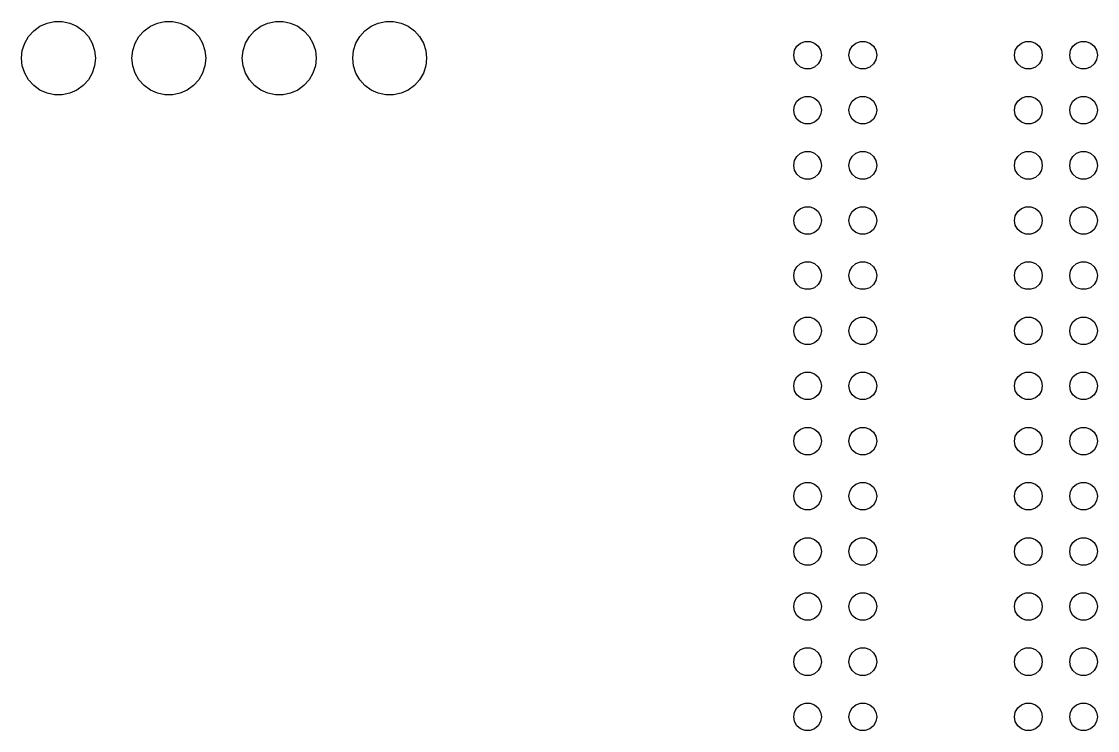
# Model space of a CAD drawing. Extents: x 5.02 to 9.39, y -6.22 to -0.81.
# Drawn here: x 8.313 to 9.287, y -4.83 to -4.187 of the extents above; entities that cross this region are included whole.
import ezdxf

# ---------------------------------------------------------------- set-up
doc = ezdxf.new("R2010")
doc.units = 0
doc.header["$MEASUREMENT"] = 0
doc.layers.add('BLACK', color=7, linetype='CONTINUOUS')

msp = doc.modelspace()

# ---------------------------------------------------------------- linework, layer by layer
at = {"layer": 'BLACK', "linetype": 'CONTINUOUS'}
for p, q in [((8.32361, -4.19513), (8.32927, -4.19102)), ((8.32927, -4.19102), (8.33566, -4.18817)), ((8.33566, -4.18817), (8.3425, -4.18672)), ((8.3425, -4.18672), (8.3495, -4.18672)), ((8.3495, -4.18672), (8.35634, -4.18817)), ((8.35634, -4.18817), (8.36273, -4.19102)), ((8.36273, -4.19102), (8.36839, -4.19513)), ((8.42361, -4.19513), (8.42927, -4.19102)), ((8.42927, -4.19102), (8.43566, -4.18817)), ((8.43566, -4.18817), (8.4425, -4.18672)), ((8.4425, -4.18672), (8.4495, -4.18672)), ((8.4495, -4.18672), (8.45634, -4.18817)), ((8.45634, -4.18817), (8.46273, -4.19102)), ((8.46273, -4.19102), (8.46839, -4.19513)), ((8.52361, -4.19513), (8.52927, -4.19102)), ((8.52927, -4.19102), (8.53566, -4.18817)), ((8.53566, -4.18817), (8.5425, -4.18672)), ((8.5425, -4.18672), (8.5495, -4.18672)), ((8.5495, -4.18672), (8.55634, -4.18817)), ((8.55634, -4.18817), (8.56273, -4.19102)), ((8.56273, -4.19102), (8.56839, -4.19513)), ((8.62361, -4.19513), (8.62927, -4.19102)), ((8.62927, -4.19102), (8.63566, -4.18817)), ((8.63566, -4.18817), (8.6425, -4.18672)), ((8.6425, -4.18672), (8.6495, -4.18672)), ((8.6495, -4.18672), (8.65634, -4.18817)), ((8.65634, -4.18817), (8.66273, -4.19102)), ((8.66273, -4.19102), (8.66839, -4.19513)), ((8.31543, -4.20639), (8.31893, -4.20033)), ((8.31893, -4.20033), (8.32361, -4.19513)), ((8.36839, -4.19513), (8.37307, -4.20033)), ((8.37307, -4.20033), (8.37657, -4.20639)), ((8.41543, -4.20639), (8.41893, -4.20033)), ((8.41893, -4.20033), (8.42361, -4.19513)), ((8.46839, -4.19513), (8.47307, -4.20033)), ((8.47307, -4.20033), (8.47657, -4.20639)), ((8.51543, -4.20639), (8.51893, -4.20033)), ((8.51893, -4.20033), (8.52361, -4.19513)), ((8.56839, -4.19513), (8.57307, -4.20033)), ((8.57307, -4.20033), (8.57657, -4.20639)), ((8.61543, -4.20639), (8.61893, -4.20033)), ((8.61893, -4.20033), (8.62361, -4.19513)), ((8.66839, -4.19513), (8.67307, -4.20033)), ((8.67307, -4.20033), (8.67657, -4.20639)), ((8.31327, -4.21304), (8.31543, -4.20639)), ((8.37657, -4.20639), (8.37873, -4.21304)), ((8.41327, -4.21304), (8.41543, -4.20639)), ((8.47657, -4.20639), (8.47873, -4.21304)), ((8.51327, -4.21304), (8.51543, -4.20639)), ((8.57657, -4.20639), (8.57873, -4.21304)), ((8.61327, -4.21304), (8.61543, -4.20639)), ((8.67657, -4.20639), (8.67873, -4.21304)), ((9.01277, -4.21282), (9.01496, -4.20903)), ((9.01496, -4.20903), (9.01831, -4.20622)), ((9.01831, -4.20622), (9.02242, -4.20472)), ((9.02242, -4.20472), (9.02679, -4.20472)), ((9.02679, -4.20472), (9.03091, -4.20622)), ((9.03091, -4.20622), (9.03426, -4.20903)), ((9.03426, -4.20903), (9.03644, -4.21282)), ((9.06277, -4.21282), (9.06496, -4.20903)), ((9.06496, -4.20903), (9.06831, -4.20622)), ((9.06831, -4.20622), (9.07242, -4.20472)), ((9.07242, -4.20472), (9.07679, -4.20472)), ((9.07679, -4.20472), (9.08091, -4.20622)), ((9.08091, -4.20622), (9.08426, -4.20903)), ((9.08426, -4.20903), (9.08644, -4.21282)), ((9.21277, -4.21282), (9.21496, -4.20903)), ((9.21496, -4.20903), (9.21831, -4.20622)), ((9.21831, -4.20622), (9.22242, -4.20472)), ((9.22242, -4.20472), (9.22679, -4.20472)), ((9.22679, -4.20472), (9.23091, -4.20622)), ((9.23091, -4.20622), (9.23426, -4.20903)), ((9.23426, -4.20903), (9.23644, -4.21282)), ((9.26277, -4.21282), (9.26496, -4.20903)), ((9.26496, -4.20903), (9.26831, -4.20622)), ((9.26831, -4.20622), (9.27242, -4.20472)), ((9.27242, -4.20472), (9.27679, -4.20472)), ((9.27679, -4.20472), (9.28091, -4.20622)), ((9.28091, -4.20622), (9.28426, -4.20903)), ((9.28426, -4.20903), (9.28644, -4.21282)), ((8.31254, -4.22), (8.31327, -4.21304)), ((8.31327, -4.22696), (8.31254, -4.22)), ((8.37873, -4.21304), (8.37946, -4.22)), ((8.37946, -4.22), (8.37873, -4.22696)), ((8.41254, -4.22), (8.41327, -4.21304)), ((8.41327, -4.22696), (8.41254, -4.22)), ((8.47873, -4.21304), (8.47946, -4.22)), ((8.47946, -4.22), (8.47873, -4.22696)), ((8.51254, -4.22), (8.51327, -4.21304)), ((8.51327, -4.22696), (8.51254, -4.22)), ((8.57873, -4.21304), (8.57946, -4.22)), ((8.57946, -4.22), (8.57873, -4.22696)), ((8.61254, -4.22), (8.61327, -4.21304)), ((8.61327, -4.22696), (8.61254, -4.22)), ((8.67873, -4.21304), (8.67946, -4.22)), ((8.67946, -4.22), (8.67873, -4.22696)), ((9.01201, -4.21713), (9.01277, -4.21282)), ((9.01277, -4.22143), (9.01201, -4.21713)), ((9.03644, -4.21282), (9.0372, -4.21713)), ((9.0372, -4.21713), (9.03644, -4.22143)), ((9.06201, -4.21713), (9.06277, -4.21282)), ((9.06277, -4.22143), (9.06201, -4.21713)), ((9.08644, -4.21282), (9.0872, -4.21713)), ((9.0872, -4.21713), (9.08644, -4.22143)), ((9.21201, -4.21713), (9.21277, -4.21282)), ((9.21277, -4.22143), (9.21201, -4.21713)), ((9.23644, -4.21282), (9.2372, -4.21713)), ((9.2372, -4.21713), (9.23644, -4.22143)), ((9.26201, -4.21713), (9.26277, -4.21282)), ((9.26277, -4.22143), (9.26201, -4.21713)), ((9.28644, -4.21282), (9.2872, -4.21713)), ((9.2872, -4.21713), (9.28644, -4.22143)), ((8.31543, -4.23361), (8.31327, -4.22696)), ((8.37873, -4.22696), (8.37657, -4.23361)), ((8.41543, -4.23361), (8.41327, -4.22696)), ((8.47873, -4.22696), (8.47657, -4.23361)), ((8.51543, -4.23361), (8.51327, -4.22696)), ((8.57873, -4.22696), (8.57657, -4.23361)), ((8.61543, -4.23361), (8.61327, -4.22696)), ((8.67873, -4.22696), (8.67657, -4.23361)), ((9.01496, -4.22522), (9.01277, -4.22143)), ((9.01831, -4.22804), (9.01496, -4.22522)), ((9.02242, -4.22953), (9.01831, -4.22804)), ((9.02679, -4.22953), (9.02242, -4.22953)), ((9.03091, -4.22804), (9.02679, -4.22953)), ((9.03426, -4.22522), (9.03091, -4.22804)), ((9.03644, -4.22143), (9.03426, -4.22522)), ((9.06496, -4.22522), (9.06277, -4.22143)), ((9.06831, -4.22804), (9.06496, -4.22522)), ((9.07242, -4.22953), (9.06831, -4.22804)), ((9.07679, -4.22953), (9.07242, -4.22953)), ((9.08091, -4.22804), (9.07679, -4.22953)), ((9.08426, -4.22522), (9.08091, -4.22804)), ((9.08644, -4.22143), (9.08426, -4.22522)), ((9.21496, -4.22522), (9.21277, -4.22143)), ((9.21831, -4.22804), (9.21496, -4.22522)), ((9.22242, -4.22953), (9.21831, -4.22804)), ((9.22679, -4.22953), (9.22242, -4.22953)), ((9.23091, -4.22804), (9.22679, -4.22953)), ((9.23426, -4.22522), (9.23091, -4.22804)), ((9.23644, -4.22143), (9.23426, -4.22522)), ((9.26496, -4.22522), (9.26277, -4.22143)), ((9.26831, -4.22804), (9.26496, -4.22522)), ((9.27242, -4.22953), (9.26831, -4.22804)), ((9.27679, -4.22953), (9.27242, -4.22953)), ((9.28091, -4.22804), (9.27679, -4.22953)), ((9.28426, -4.22522), (9.28091, -4.22804)), ((9.28644, -4.22143), (9.28426, -4.22522)), ((8.31893, -4.23967), (8.31543, -4.23361)), ((8.32361, -4.24487), (8.31893, -4.23967)), ((8.37307, -4.23967), (8.36839, -4.24487)), ((8.37657, -4.23361), (8.37307, -4.23967)), ((8.41893, -4.23967), (8.41543, -4.23361)), ((8.42361, -4.24487), (8.41893, -4.23967)), ((8.47307, -4.23967), (8.46839, -4.24487)), ((8.47657, -4.23361), (8.47307, -4.23967)), ((8.51893, -4.23967), (8.51543, -4.23361)), ((8.52361, -4.24487), (8.51893, -4.23967)), ((8.57307, -4.23967), (8.56839, -4.24487)), ((8.57657, -4.23361), (8.57307, -4.23967)), ((8.61893, -4.23967), (8.61543, -4.23361)), ((8.62361, -4.24487), (8.61893, -4.23967)), ((8.67307, -4.23967), (8.66839, -4.24487)), ((8.67657, -4.23361), (8.67307, -4.23967)), ((8.32927, -4.24898), (8.32361, -4.24487)), ((8.33566, -4.25183), (8.32927, -4.24898)), ((8.36273, -4.24898), (8.35634, -4.25183)), ((8.36839, -4.24487), (8.36273, -4.24898)), ((8.42927, -4.24898), (8.42361, -4.24487)), ((8.43566, -4.25183), (8.42927, -4.24898)), ((8.46273, -4.24898), (8.45634, -4.25183)), ((8.46839, -4.24487), (8.46273, -4.24898)), ((8.52927, -4.24898), (8.52361, -4.24487)), ((8.53566, -4.25183), (8.52927, -4.24898)), ((8.56273, -4.24898), (8.55634, -4.25183)), ((8.56839, -4.24487), (8.56273, -4.24898)), ((8.62927, -4.24898), (8.62361, -4.24487)), ((8.63566, -4.25183), (8.62927, -4.24898)), ((8.66273, -4.24898), (8.65634, -4.25183)), ((8.66839, -4.24487), (8.66273, -4.24898)), ((8.3425, -4.25328), (8.33566, -4.25183)), ((8.3495, -4.25328), (8.3425, -4.25328)), ((8.35634, -4.25183), (8.3495, -4.25328)), ((8.4425, -4.25328), (8.43566, -4.25183)), ((8.4495, -4.25328), (8.4425, -4.25328)), ((8.45634, -4.25183), (8.4495, -4.25328)), ((8.5425, -4.25328), (8.53566, -4.25183)), ((8.5495, -4.25328), (8.5425, -4.25328)), ((8.55634, -4.25183), (8.5495, -4.25328)), ((8.6425, -4.25328), (8.63566, -4.25183)), ((8.6495, -4.25328), (8.6425, -4.25328)), ((8.65634, -4.25183), (8.6495, -4.25328)), ((9.01277, -4.26282), (9.01496, -4.25903)), ((9.01496, -4.25903), (9.01831, -4.25622)), ((9.01831, -4.25622), (9.02242, -4.25472)), ((9.02242, -4.25472), (9.02679, -4.25472)), ((9.02679, -4.25472), (9.03091, -4.25622)), ((9.03091, -4.25622), (9.03426, -4.25903)), ((9.03426, -4.25903), (9.03644, -4.26282)), ((9.06277, -4.26282), (9.06496, -4.25903)), ((9.06496, -4.25903), (9.06831, -4.25622)), ((9.06831, -4.25622), (9.07242, -4.25472)), ((9.07242, -4.25472), (9.07679, -4.25472)), ((9.07679, -4.25472), (9.08091, -4.25622)), ((9.08091, -4.25622), (9.08426, -4.25903)), ((9.08426, -4.25903), (9.08644, -4.26282)), ((9.21277, -4.26282), (9.21496, -4.25903)), ((9.21496, -4.25903), (9.21831, -4.25622)), ((9.21831, -4.25622), (9.22242, -4.25472)), ((9.22242, -4.25472), (9.22679, -4.25472)), ((9.22679, -4.25472), (9.23091, -4.25622)), ((9.23091, -4.25622), (9.23426, -4.25903)), ((9.23426, -4.25903), (9.23644, -4.26282)), ((9.26277, -4.26282), (9.26496, -4.25903)), ((9.26496, -4.25903), (9.26831, -4.25622)), ((9.26831, -4.25622), (9.27242, -4.25472)), ((9.27242, -4.25472), (9.27679, -4.25472)), ((9.27679, -4.25472), (9.28091, -4.25622)), ((9.28091, -4.25622), (9.28426, -4.25903)), ((9.28426, -4.25903), (9.28644, -4.26282)), ((9.01201, -4.26713), (9.01277, -4.26282)), ((9.01277, -4.27143), (9.01201, -4.26713)), ((9.03644, -4.26282), (9.0372, -4.26713)), ((9.0372, -4.26713), (9.03644, -4.27143)), ((9.06201, -4.26713), (9.06277, -4.26282)), ((9.06277, -4.27143), (9.06201, -4.26713)), ((9.08644, -4.26282), (9.0872, -4.26713)), ((9.0872, -4.26713), (9.08644, -4.27143)), ((9.21201, -4.26713), (9.21277, -4.26282)), ((9.21277, -4.27143), (9.21201, -4.26713)), ((9.23644, -4.26282), (9.2372, -4.26713)), ((9.2372, -4.26713), (9.23644, -4.27143)), ((9.26201, -4.26713), (9.26277, -4.26282)), ((9.26277, -4.27143), (9.26201, -4.26713)), ((9.28644, -4.26282), (9.2872, -4.26713)), ((9.2872, -4.26713), (9.28644, -4.27143)), ((9.01496, -4.27522), (9.01277, -4.27143)), ((9.01831, -4.27804), (9.01496, -4.27522)), ((9.02242, -4.27953), (9.01831, -4.27804)), ((9.03091, -4.27804), (9.02679, -4.27953)), ((9.03426, -4.27522), (9.03091, -4.27804)), ((9.03644, -4.27143), (9.03426, -4.27522)), ((9.06496, -4.27522), (9.06277, -4.27143)), ((9.06831, -4.27804), (9.06496, -4.27522)), ((9.07242, -4.27953), (9.06831, -4.27804)), ((9.08091, -4.27804), (9.07679, -4.27953)), ((9.08426, -4.27522), (9.08091, -4.27804)), ((9.08644, -4.27143), (9.08426, -4.27522)), ((9.21496, -4.27522), (9.21277, -4.27143)), ((9.21831, -4.27804), (9.21496, -4.27522)), ((9.22242, -4.27953), (9.21831, -4.27804)), ((9.23091, -4.27804), (9.22679, -4.27953)), ((9.23426, -4.27522), (9.23091, -4.27804)), ((9.23644, -4.27143), (9.23426, -4.27522)), ((9.26496, -4.27522), (9.26277, -4.27143)), ((9.26831, -4.27804), (9.26496, -4.27522)), ((9.27242, -4.27953), (9.26831, -4.27804)), ((9.28091, -4.27804), (9.27679, -4.27953)), ((9.28426, -4.27522), (9.28091, -4.27804)), ((9.28644, -4.27143), (9.28426, -4.27522)), ((9.02679, -4.27953), (9.02242, -4.27953)), ((9.07679, -4.27953), (9.07242, -4.27953)), ((9.22679, -4.27953), (9.22242, -4.27953)), ((9.27679, -4.27953), (9.27242, -4.27953)), ((9.01496, -4.30903), (9.01831, -4.30622)), ((9.01831, -4.30622), (9.02242, -4.30472)), ((9.02242, -4.30472), (9.02679, -4.30472)), ((9.02679, -4.30472), (9.03091, -4.30622)), ((9.03091, -4.30622), (9.03426, -4.30903)), ((9.06496, -4.30903), (9.06831, -4.30622)), ((9.06831, -4.30622), (9.07242, -4.30472)), ((9.07242, -4.30472), (9.07679, -4.30472)), ((9.07679, -4.30472), (9.08091, -4.30622)), ((9.08091, -4.30622), (9.08426, -4.30903)), ((9.21496, -4.30903), (9.21831, -4.30622)), ((9.21831, -4.30622), (9.22242, -4.30472)), ((9.22242, -4.30472), (9.22679, -4.30472)), ((9.22679, -4.30472), (9.23091, -4.30622)), ((9.23091, -4.30622), (9.23426, -4.30903)), ((9.26496, -4.30903), (9.26831, -4.30622)), ((9.26831, -4.30622), (9.27242, -4.30472)), ((9.27242, -4.30472), (9.27679, -4.30472)), ((9.27679, -4.30472), (9.28091, -4.30622)), ((9.28091, -4.30622), (9.28426, -4.30903)), ((9.01201, -4.31713), (9.01277, -4.31282)), ((9.01277, -4.32143), (9.01201, -4.31713)), ((9.01277, -4.31282), (9.01496, -4.30903)), ((9.03426, -4.30903), (9.03644, -4.31282)), ((9.03644, -4.31282), (9.0372, -4.31713)), ((9.0372, -4.31713), (9.03644, -4.32143)), ((9.06201, -4.31713), (9.06277, -4.31282)), ((9.06277, -4.32143), (9.06201, -4.31713)), ((9.06277, -4.31282), (9.06496, -4.30903)), ((9.08426, -4.30903), (9.08644, -4.31282)), ((9.08644, -4.31282), (9.0872, -4.31713)), ((9.0872, -4.31713), (9.08644, -4.32143)), ((9.21201, -4.31713), (9.21277, -4.31282)), ((9.21277, -4.32143), (9.21201, -4.31713)), ((9.21277, -4.31282), (9.21496, -4.30903)), ((9.23426, -4.30903), (9.23644, -4.31282)), ((9.23644, -4.31282), (9.2372, -4.31713)), ((9.2372, -4.31713), (9.23644, -4.32143)), ((9.26201, -4.31713), (9.26277, -4.31282)), ((9.26277, -4.32143), (9.26201, -4.31713)), ((9.26277, -4.31282), (9.26496, -4.30903)), ((9.28426, -4.30903), (9.28644, -4.31282)), ((9.28644, -4.31282), (9.2872, -4.31713)), ((9.2872, -4.31713), (9.28644, -4.32143)), ((9.01496, -4.32522), (9.01277, -4.32143)), ((9.01831, -4.32804), (9.01496, -4.32522)), ((9.03426, -4.32522), (9.03091, -4.32804)), ((9.03644, -4.32143), (9.03426, -4.32522)), ((9.06496, -4.32522), (9.06277, -4.32143)), ((9.06831, -4.32804), (9.06496, -4.32522)), ((9.08426, -4.32522), (9.08091, -4.32804)), ((9.08644, -4.32143), (9.08426, -4.32522)), ((9.21496, -4.32522), (9.21277, -4.32143)), ((9.21831, -4.32804), (9.21496, -4.32522)), ((9.23426, -4.32522), (9.23091, -4.32804)), ((9.23644, -4.32143), (9.23426, -4.32522)), ((9.26496, -4.32522), (9.26277, -4.32143)), ((9.26831, -4.32804), (9.26496, -4.32522)), ((9.28426, -4.32522), (9.28091, -4.32804)), ((9.28644, -4.32143), (9.28426, -4.32522)), ((9.02242, -4.32953), (9.01831, -4.32804)), ((9.02679, -4.32953), (9.02242, -4.32953)), ((9.03091, -4.32804), (9.02679, -4.32953)), ((9.07242, -4.32953), (9.06831, -4.32804)), ((9.07679, -4.32953), (9.07242, -4.32953)), ((9.08091, -4.32804), (9.07679, -4.32953)), ((9.22242, -4.32953), (9.21831, -4.32804)), ((9.22679, -4.32953), (9.22242, -4.32953)), ((9.23091, -4.32804), (9.22679, -4.32953)), ((9.27242, -4.32953), (9.26831, -4.32804)), ((9.27679, -4.32953), (9.27242, -4.32953)), ((9.28091, -4.32804), (9.27679, -4.32953)), ((9.01496, -4.35903), (9.01831, -4.35622)), ((9.01831, -4.35622), (9.02242, -4.35472)), ((9.02242, -4.35472), (9.02679, -4.35472)), ((9.02679, -4.35472), (9.03091, -4.35622)), ((9.03091, -4.35622), (9.03426, -4.35903)), ((9.06496, -4.35903), (9.06831, -4.35622)), ((9.06831, -4.35622), (9.07242, -4.35472)), ((9.07242, -4.35472), (9.07679, -4.35472)), ((9.07679, -4.35472), (9.08091, -4.35622)), ((9.08091, -4.35622), (9.08426, -4.35903)), ((9.21496, -4.35903), (9.21831, -4.35622)), ((9.21831, -4.35622), (9.22242, -4.35472)), ((9.22242, -4.35472), (9.22679, -4.35472)), ((9.22679, -4.35472), (9.23091, -4.35622)), ((9.23091, -4.35622), (9.23426, -4.35903)), ((9.26496, -4.35903), (9.26831, -4.35622)), ((9.26831, -4.35622), (9.27242, -4.35472)), ((9.27242, -4.35472), (9.27679, -4.35472)), ((9.27679, -4.35472), (9.28091, -4.35622)), ((9.28091, -4.35622), (9.28426, -4.35903)), ((9.01201, -4.36713), (9.01277, -4.36282)), ((9.01277, -4.36282), (9.01496, -4.35903)), ((9.03426, -4.35903), (9.03644, -4.36282)), ((9.03644, -4.36282), (9.0372, -4.36713)), ((9.06201, -4.36713), (9.06277, -4.36282)), ((9.06277, -4.36282), (9.06496, -4.35903)), ((9.08426, -4.35903), (9.08644, -4.36282)), ((9.08644, -4.36282), (9.0872, -4.36713)), ((9.21201, -4.36713), (9.21277, -4.36282)), ((9.21277, -4.36282), (9.21496, -4.35903)), ((9.23426, -4.35903), (9.23644, -4.36282)), ((9.23644, -4.36282), (9.2372, -4.36713)), ((9.26201, -4.36713), (9.26277, -4.36282)), ((9.26277, -4.36282), (9.26496, -4.35903)), ((9.28426, -4.35903), (9.28644, -4.36282)), ((9.28644, -4.36282), (9.2872, -4.36713)), ((9.01277, -4.37143), (9.01201, -4.36713)), ((9.01496, -4.37522), (9.01277, -4.37143)), ((9.01831, -4.37804), (9.01496, -4.37522)), ((9.03426, -4.37522), (9.03091, -4.37804)), ((9.03644, -4.37143), (9.03426, -4.37522)), ((9.0372, -4.36713), (9.03644, -4.37143)), ((9.06277, -4.37143), (9.06201, -4.36713)), ((9.06496, -4.37522), (9.06277, -4.37143)), ((9.06831, -4.37804), (9.06496, -4.37522)), ((9.08426, -4.37522), (9.08091, -4.37804)), ((9.08644, -4.37143), (9.08426, -4.37522)), ((9.0872, -4.36713), (9.08644, -4.37143)), ((9.21277, -4.37143), (9.21201, -4.36713)), ((9.21496, -4.37522), (9.21277, -4.37143)), ((9.21831, -4.37804), (9.21496, -4.37522)), ((9.23426, -4.37522), (9.23091, -4.37804)), ((9.23644, -4.37143), (9.23426, -4.37522)), ((9.2372, -4.36713), (9.23644, -4.37143)), ((9.26277, -4.37143), (9.26201, -4.36713)), ((9.26496, -4.37522), (9.26277, -4.37143)), ((9.26831, -4.37804), (9.26496, -4.37522)), ((9.28426, -4.37522), (9.28091, -4.37804)), ((9.28644, -4.37143), (9.28426, -4.37522)), ((9.2872, -4.36713), (9.28644, -4.37143)), ((9.02242, -4.37953), (9.01831, -4.37804)), ((9.02679, -4.37953), (9.02242, -4.37953)), ((9.03091, -4.37804), (9.02679, -4.37953)), ((9.07242, -4.37953), (9.06831, -4.37804)), ((9.07679, -4.37953), (9.07242, -4.37953)), ((9.08091, -4.37804), (9.07679, -4.37953)), ((9.22242, -4.37953), (9.21831, -4.37804)), ((9.22679, -4.37953), (9.22242, -4.37953)), ((9.23091, -4.37804), (9.22679, -4.37953)), ((9.27242, -4.37953), (9.26831, -4.37804)), ((9.27679, -4.37953), (9.27242, -4.37953)), ((9.28091, -4.37804), (9.27679, -4.37953)), ((9.01831, -4.40622), (9.02242, -4.40472)), ((9.02242, -4.40472), (9.02679, -4.40472)), ((9.02679, -4.40472), (9.03091, -4.40622)), ((9.06831, -4.40622), (9.07242, -4.40472)), ((9.07242, -4.40472), (9.07679, -4.40472)), ((9.07679, -4.40472), (9.08091, -4.40622)), ((9.21831, -4.40622), (9.22242, -4.40472)), ((9.22242, -4.40472), (9.22679, -4.40472)), ((9.22679, -4.40472), (9.23091, -4.40622)), ((9.26831, -4.40622), (9.27242, -4.40472)), ((9.27242, -4.40472), (9.27679, -4.40472)), ((9.27679, -4.40472), (9.28091, -4.40622)), ((9.01201, -4.41713), (9.01277, -4.41282)), ((9.01277, -4.41282), (9.01496, -4.40903)), ((9.01496, -4.40903), (9.01831, -4.40622)), ((9.03091, -4.40622), (9.03426, -4.40903)), ((9.03426, -4.40903), (9.03644, -4.41282)), ((9.03644, -4.41282), (9.0372, -4.41713)), ((9.06201, -4.41713), (9.06277, -4.41282)), ((9.06277, -4.41282), (9.06496, -4.40903)), ((9.06496, -4.40903), (9.06831, -4.40622)), ((9.08091, -4.40622), (9.08426, -4.40903)), ((9.08426, -4.40903), (9.08644, -4.41282)), ((9.08644, -4.41282), (9.0872, -4.41713)), ((9.21201, -4.41713), (9.21277, -4.41282)), ((9.21277, -4.41282), (9.21496, -4.40903)), ((9.21496, -4.40903), (9.21831, -4.40622)), ((9.23091, -4.40622), (9.23426, -4.40903)), ((9.23426, -4.40903), (9.23644, -4.41282)), ((9.23644, -4.41282), (9.2372, -4.41713)), ((9.26201, -4.41713), (9.26277, -4.41282)), ((9.26277, -4.41282), (9.26496, -4.40903)), ((9.26496, -4.40903), (9.26831, -4.40622)), ((9.28091, -4.40622), (9.28426, -4.40903)), ((9.28426, -4.40903), (9.28644, -4.41282)), ((9.28644, -4.41282), (9.2872, -4.41713)), ((9.01277, -4.42143), (9.01201, -4.41713)), ((9.01496, -4.42522), (9.01277, -4.42143)), ((9.03644, -4.42143), (9.03426, -4.42522)), ((9.0372, -4.41713), (9.03644, -4.42143)), ((9.06277, -4.42143), (9.06201, -4.41713)), ((9.06496, -4.42522), (9.06277, -4.42143)), ((9.08644, -4.42143), (9.08426, -4.42522)), ((9.0872, -4.41713), (9.08644, -4.42143)), ((9.21277, -4.42143), (9.21201, -4.41713)), ((9.21496, -4.42522), (9.21277, -4.42143)), ((9.23644, -4.42143), (9.23426, -4.42522)), ((9.2372, -4.41713), (9.23644, -4.42143)), ((9.26277, -4.42143), (9.26201, -4.41713)), ((9.26496, -4.42522), (9.26277, -4.42143)), ((9.28644, -4.42143), (9.28426, -4.42522)), ((9.2872, -4.41713), (9.28644, -4.42143)), ((9.01831, -4.42804), (9.01496, -4.42522)), ((9.02242, -4.42953), (9.01831, -4.42804)), ((9.02679, -4.42953), (9.02242, -4.42953)), ((9.03091, -4.42804), (9.02679, -4.42953)), ((9.03426, -4.42522), (9.03091, -4.42804)), ((9.06831, -4.42804), (9.06496, -4.42522)), ((9.07242, -4.42953), (9.06831, -4.42804)), ((9.07679, -4.42953), (9.07242, -4.42953)), ((9.08091, -4.42804), (9.07679, -4.42953)), ((9.08426, -4.42522), (9.08091, -4.42804)), ((9.21831, -4.42804), (9.21496, -4.42522)), ((9.22242, -4.42953), (9.21831, -4.42804)), ((9.22679, -4.42953), (9.22242, -4.42953)), ((9.23091, -4.42804), (9.22679, -4.42953)), ((9.23426, -4.42522), (9.23091, -4.42804)), ((9.26831, -4.42804), (9.26496, -4.42522)), ((9.27242, -4.42953), (9.26831, -4.42804)), ((9.27679, -4.42953), (9.27242, -4.42953)), ((9.28091, -4.42804), (9.27679, -4.42953)), ((9.28426, -4.42522), (9.28091, -4.42804)), ((9.01201, -4.46713), (9.01277, -4.46282)), ((9.01277, -4.46282), (9.01496, -4.45903)), ((9.01496, -4.45903), (9.01831, -4.45622)), ((9.01831, -4.45622), (9.02242, -4.45472)), ((9.02242, -4.45472), (9.02679, -4.45472)), ((9.02679, -4.45472), (9.03091, -4.45622)), ((9.03091, -4.45622), (9.03426, -4.45903)), ((9.03426, -4.45903), (9.03644, -4.46282)), ((9.03644, -4.46282), (9.0372, -4.46713)), ((9.06201, -4.46713), (9.06277, -4.46282)), ((9.06277, -4.46282), (9.06496, -4.45903)), ((9.06496, -4.45903), (9.06831, -4.45622)), ((9.06831, -4.45622), (9.07242, -4.45472)), ((9.07242, -4.45472), (9.07679, -4.45472)), ((9.07679, -4.45472), (9.08091, -4.45622)), ((9.08091, -4.45622), (9.08426, -4.45903)), ((9.08426, -4.45903), (9.08644, -4.46282)), ((9.08644, -4.46282), (9.0872, -4.46713)), ((9.21201, -4.46713), (9.21277, -4.46282)), ((9.21277, -4.46282), (9.21496, -4.45903)), ((9.21496, -4.45903), (9.21831, -4.45622)), ((9.21831, -4.45622), (9.22242, -4.45472)), ((9.22242, -4.45472), (9.22679, -4.45472)), ((9.22679, -4.45472), (9.23091, -4.45622)), ((9.23091, -4.45622), (9.23426, -4.45903)), ((9.23426, -4.45903), (9.23644, -4.46282)), ((9.23644, -4.46282), (9.2372, -4.46713)), ((9.26201, -4.46713), (9.26277, -4.46282)), ((9.26277, -4.46282), (9.26496, -4.45903)), ((9.26496, -4.45903), (9.26831, -4.45622)), ((9.26831, -4.45622), (9.27242, -4.45472)), ((9.27242, -4.45472), (9.27679, -4.45472)), ((9.27679, -4.45472), (9.28091, -4.45622)), ((9.28091, -4.45622), (9.28426, -4.45903)), ((9.28426, -4.45903), (9.28644, -4.46282)), ((9.28644, -4.46282), (9.2872, -4.46713)), ((9.01277, -4.47143), (9.01201, -4.46713)), ((9.01496, -4.47522), (9.01277, -4.47143)), ((9.03644, -4.47143), (9.03426, -4.47522)), ((9.0372, -4.46713), (9.03644, -4.47143)), ((9.06277, -4.47143), (9.06201, -4.46713)), ((9.06496, -4.47522), (9.06277, -4.47143)), ((9.08644, -4.47143), (9.08426, -4.47522)), ((9.0872, -4.46713), (9.08644, -4.47143)), ((9.21277, -4.47143), (9.21201, -4.46713)), ((9.21496, -4.47522), (9.21277, -4.47143)), ((9.23644, -4.47143), (9.23426, -4.47522)), ((9.2372, -4.46713), (9.23644, -4.47143)), ((9.26277, -4.47143), (9.26201, -4.46713)), ((9.26496, -4.47522), (9.26277, -4.47143)), ((9.28644, -4.47143), (9.28426, -4.47522)), ((9.2872, -4.46713), (9.28644, -4.47143)), ((9.01831, -4.47804), (9.01496, -4.47522)), ((9.02242, -4.47953), (9.01831, -4.47804)), ((9.02679, -4.47953), (9.02242, -4.47953)), ((9.03091, -4.47804), (9.02679, -4.47953)), ((9.03426, -4.47522), (9.03091, -4.47804)), ((9.06831, -4.47804), (9.06496, -4.47522)), ((9.07242, -4.47953), (9.06831, -4.47804)), ((9.07679, -4.47953), (9.07242, -4.47953)), ((9.08091, -4.47804), (9.07679, -4.47953)), ((9.08426, -4.47522), (9.08091, -4.47804)), ((9.21831, -4.47804), (9.21496, -4.47522)), ((9.22242, -4.47953), (9.21831, -4.47804)), ((9.22679, -4.47953), (9.22242, -4.47953)), ((9.23091, -4.47804), (9.22679, -4.47953)), ((9.23426, -4.47522), (9.23091, -4.47804)), ((9.26831, -4.47804), (9.26496, -4.47522)), ((9.27242, -4.47953), (9.26831, -4.47804)), ((9.27679, -4.47953), (9.27242, -4.47953)), ((9.28091, -4.47804), (9.27679, -4.47953)), ((9.28426, -4.47522), (9.28091, -4.47804)), ((9.01277, -4.51282), (9.01496, -4.50903)), ((9.01496, -4.50903), (9.01831, -4.50622)), ((9.01831, -4.50622), (9.02242, -4.50472)), ((9.02242, -4.50472), (9.02679, -4.50472)), ((9.02679, -4.50472), (9.03091, -4.50622)), ((9.03091, -4.50622), (9.03426, -4.50903)), ((9.03426, -4.50903), (9.03644, -4.51282)), ((9.06277, -4.51282), (9.06496, -4.50903)), ((9.06496, -4.50903), (9.06831, -4.50622)), ((9.06831, -4.50622), (9.07242, -4.50472)), ((9.07242, -4.50472), (9.07679, -4.50472)), ((9.07679, -4.50472), (9.08091, -4.50622)), ((9.08091, -4.50622), (9.08426, -4.50903)), ((9.08426, -4.50903), (9.08644, -4.51282)), ((9.21277, -4.51282), (9.21496, -4.50903)), ((9.21496, -4.50903), (9.21831, -4.50622)), ((9.21831, -4.50622), (9.22242, -4.50472)), ((9.22242, -4.50472), (9.22679, -4.50472)), ((9.22679, -4.50472), (9.23091, -4.50622)), ((9.23091, -4.50622), (9.23426, -4.50903)), ((9.23426, -4.50903), (9.23644, -4.51282)), ((9.26277, -4.51282), (9.26496, -4.50903)), ((9.26496, -4.50903), (9.26831, -4.50622)), ((9.26831, -4.50622), (9.27242, -4.50472)), ((9.27242, -4.50472), (9.27679, -4.50472)), ((9.27679, -4.50472), (9.28091, -4.50622)), ((9.28091, -4.50622), (9.28426, -4.50903)), ((9.28426, -4.50903), (9.28644, -4.51282)), ((9.01201, -4.51713), (9.01277, -4.51282)), ((9.01277, -4.52143), (9.01201, -4.51713)), ((9.01496, -4.52522), (9.01277, -4.52143)), ((9.03644, -4.52143), (9.03426, -4.52522)), ((9.03644, -4.51282), (9.0372, -4.51713)), ((9.0372, -4.51713), (9.03644, -4.52143)), ((9.06201, -4.51713), (9.06277, -4.51282)), ((9.06277, -4.52143), (9.06201, -4.51713)), ((9.06496, -4.52522), (9.06277, -4.52143)), ((9.08644, -4.52143), (9.08426, -4.52522)), ((9.08644, -4.51282), (9.0872, -4.51713)), ((9.0872, -4.51713), (9.08644, -4.52143)), ((9.21201, -4.51713), (9.21277, -4.51282)), ((9.21277, -4.52143), (9.21201, -4.51713)), ((9.21496, -4.52522), (9.21277, -4.52143)), ((9.23644, -4.52143), (9.23426, -4.52522)), ((9.23644, -4.51282), (9.2372, -4.51713)), ((9.2372, -4.51713), (9.23644, -4.52143)), ((9.26201, -4.51713), (9.26277, -4.51282)), ((9.26277, -4.52143), (9.26201, -4.51713)), ((9.26496, -4.52522), (9.26277, -4.52143)), ((9.28644, -4.52143), (9.28426, -4.52522)), ((9.28644, -4.51282), (9.2872, -4.51713)), ((9.2872, -4.51713), (9.28644, -4.52143)), ((9.01831, -4.52804), (9.01496, -4.52522)), ((9.02242, -4.52953), (9.01831, -4.52804)), ((9.02679, -4.52953), (9.02242, -4.52953)), ((9.03091, -4.52804), (9.02679, -4.52953)), ((9.03426, -4.52522), (9.03091, -4.52804)), ((9.06831, -4.52804), (9.06496, -4.52522)), ((9.07242, -4.52953), (9.06831, -4.52804)), ((9.07679, -4.52953), (9.07242, -4.52953)), ((9.08091, -4.52804), (9.07679, -4.52953)), ((9.08426, -4.52522), (9.08091, -4.52804)), ((9.21831, -4.52804), (9.21496, -4.52522)), ((9.22242, -4.52953), (9.21831, -4.52804)), ((9.22679, -4.52953), (9.22242, -4.52953)), ((9.23091, -4.52804), (9.22679, -4.52953)), ((9.23426, -4.52522), (9.23091, -4.52804)), ((9.26831, -4.52804), (9.26496, -4.52522)), ((9.27242, -4.52953), (9.26831, -4.52804)), ((9.27679, -4.52953), (9.27242, -4.52953)), ((9.28091, -4.52804), (9.27679, -4.52953)), ((9.28426, -4.52522), (9.28091, -4.52804)), ((9.01277, -4.56282), (9.01496, -4.55903)), ((9.01496, -4.55903), (9.01831, -4.55622)), ((9.01831, -4.55622), (9.02242, -4.55472)), ((9.02242, -4.55472), (9.02679, -4.55472)), ((9.02679, -4.55472), (9.03091, -4.55622)), ((9.03091, -4.55622), (9.03426, -4.55903)), ((9.03426, -4.55903), (9.03644, -4.56282)), ((9.06277, -4.56282), (9.06496, -4.55903)), ((9.06496, -4.55903), (9.06831, -4.55622)), ((9.06831, -4.55622), (9.07242, -4.55472)), ((9.07242, -4.55472), (9.07679, -4.55472)), ((9.07679, -4.55472), (9.08091, -4.55622)), ((9.08091, -4.55622), (9.08426, -4.55903)), ((9.08426, -4.55903), (9.08644, -4.56282)), ((9.21277, -4.56282), (9.21496, -4.55903)), ((9.21496, -4.55903), (9.21831, -4.55622)), ((9.21831, -4.55622), (9.22242, -4.55472)), ((9.22242, -4.55472), (9.22679, -4.55472)), ((9.22679, -4.55472), (9.23091, -4.55622)), ((9.23091, -4.55622), (9.23426, -4.55903)), ((9.23426, -4.55903), (9.23644, -4.56282)), ((9.26277, -4.56282), (9.26496, -4.55903)), ((9.26496, -4.55903), (9.26831, -4.55622)), ((9.26831, -4.55622), (9.27242, -4.55472)), ((9.27242, -4.55472), (9.27679, -4.55472)), ((9.27679, -4.55472), (9.28091, -4.55622)), ((9.28091, -4.55622), (9.28426, -4.55903)), ((9.28426, -4.55903), (9.28644, -4.56282)), ((9.01201, -4.56713), (9.01277, -4.56282)), ((9.01277, -4.57143), (9.01201, -4.56713)), ((9.03644, -4.56282), (9.0372, -4.56713)), ((9.0372, -4.56713), (9.03644, -4.57143)), ((9.06201, -4.56713), (9.06277, -4.56282)), ((9.06277, -4.57143), (9.06201, -4.56713)), ((9.08644, -4.56282), (9.0872, -4.56713)), ((9.0872, -4.56713), (9.08644, -4.57143)), ((9.21201, -4.56713), (9.21277, -4.56282)), ((9.21277, -4.57143), (9.21201, -4.56713)), ((9.23644, -4.56282), (9.2372, -4.56713)), ((9.2372, -4.56713), (9.23644, -4.57143)), ((9.26201, -4.56713), (9.26277, -4.56282)), ((9.26277, -4.57143), (9.26201, -4.56713)), ((9.28644, -4.56282), (9.2872, -4.56713)), ((9.2872, -4.56713), (9.28644, -4.57143)), ((9.01496, -4.57522), (9.01277, -4.57143)), ((9.01831, -4.57804), (9.01496, -4.57522)), ((9.02242, -4.57953), (9.01831, -4.57804)), ((9.02679, -4.57953), (9.02242, -4.57953)), ((9.03091, -4.57804), (9.02679, -4.57953)), ((9.03426, -4.57522), (9.03091, -4.57804)), ((9.03644, -4.57143), (9.03426, -4.57522)), ((9.06496, -4.57522), (9.06277, -4.57143)), ((9.06831, -4.57804), (9.06496, -4.57522)), ((9.07242, -4.57953), (9.06831, -4.57804)), ((9.07679, -4.57953), (9.07242, -4.57953)), ((9.08091, -4.57804), (9.07679, -4.57953)), ((9.08426, -4.57522), (9.08091, -4.57804)), ((9.08644, -4.57143), (9.08426, -4.57522)), ((9.21496, -4.57522), (9.21277, -4.57143)), ((9.21831, -4.57804), (9.21496, -4.57522)), ((9.22242, -4.57953), (9.21831, -4.57804)), ((9.22679, -4.57953), (9.22242, -4.57953)), ((9.23091, -4.57804), (9.22679, -4.57953)), ((9.23426, -4.57522), (9.23091, -4.57804)), ((9.23644, -4.57143), (9.23426, -4.57522)), ((9.26496, -4.57522), (9.26277, -4.57143)), ((9.26831, -4.57804), (9.26496, -4.57522)), ((9.27242, -4.57953), (9.26831, -4.57804)), ((9.27679, -4.57953), (9.27242, -4.57953)), ((9.28091, -4.57804), (9.27679, -4.57953)), ((9.28426, -4.57522), (9.28091, -4.57804)), ((9.28644, -4.57143), (9.28426, -4.57522)), ((9.01277, -4.61282), (9.01496, -4.60903)), ((9.01496, -4.60903), (9.01831, -4.60622)), ((9.01831, -4.60622), (9.02242, -4.60472)), ((9.02242, -4.60472), (9.02679, -4.60472)), ((9.02679, -4.60472), (9.03091, -4.60622)), ((9.03091, -4.60622), (9.03426, -4.60903)), ((9.03426, -4.60903), (9.03644, -4.61282)), ((9.06277, -4.61282), (9.06496, -4.60903)), ((9.06496, -4.60903), (9.06831, -4.60622)), ((9.06831, -4.60622), (9.07242, -4.60472)), ((9.07242, -4.60472), (9.07679, -4.60472)), ((9.07679, -4.60472), (9.08091, -4.60622)), ((9.08091, -4.60622), (9.08426, -4.60903)), ((9.08426, -4.60903), (9.08644, -4.61282)), ((9.21277, -4.61282), (9.21496, -4.60903)), ((9.21496, -4.60903), (9.21831, -4.60622)), ((9.21831, -4.60622), (9.22242, -4.60472)), ((9.22242, -4.60472), (9.22679, -4.60472)), ((9.22679, -4.60472), (9.23091, -4.60622)), ((9.23091, -4.60622), (9.23426, -4.60903)), ((9.23426, -4.60903), (9.23644, -4.61282)), ((9.26277, -4.61282), (9.26496, -4.60903)), ((9.26496, -4.60903), (9.26831, -4.60622)), ((9.26831, -4.60622), (9.27242, -4.60472)), ((9.27242, -4.60472), (9.27679, -4.60472)), ((9.27679, -4.60472), (9.28091, -4.60622)), ((9.28091, -4.60622), (9.28426, -4.60903)), ((9.28426, -4.60903), (9.28644, -4.61282)), ((9.01201, -4.61713), (9.01277, -4.61282)), ((9.01277, -4.62143), (9.01201, -4.61713)), ((9.03644, -4.61282), (9.0372, -4.61713)), ((9.0372, -4.61713), (9.03644, -4.62143)), ((9.06201, -4.61713), (9.06277, -4.61282)), ((9.06277, -4.62143), (9.06201, -4.61713)), ((9.08644, -4.61282), (9.0872, -4.61713)), ((9.0872, -4.61713), (9.08644, -4.62143)), ((9.21201, -4.61713), (9.21277, -4.61282)), ((9.21277, -4.62143), (9.21201, -4.61713)), ((9.23644, -4.61282), (9.2372, -4.61713)), ((9.2372, -4.61713), (9.23644, -4.62143)), ((9.26201, -4.61713), (9.26277, -4.61282)), ((9.26277, -4.62143), (9.26201, -4.61713)), ((9.28644, -4.61282), (9.2872, -4.61713)), ((9.2872, -4.61713), (9.28644, -4.62143)), ((9.01496, -4.62522), (9.01277, -4.62143)), ((9.01831, -4.62804), (9.01496, -4.62522)), ((9.02242, -4.62953), (9.01831, -4.62804)), ((9.02679, -4.62953), (9.02242, -4.62953)), ((9.03091, -4.62804), (9.02679, -4.62953)), ((9.03426, -4.62522), (9.03091, -4.62804)), ((9.03644, -4.62143), (9.03426, -4.62522)), ((9.06496, -4.62522), (9.06277, -4.62143)), ((9.06831, -4.62804), (9.06496, -4.62522)), ((9.07242, -4.62953), (9.06831, -4.62804)), ((9.07679, -4.62953), (9.07242, -4.62953)), ((9.08091, -4.62804), (9.07679, -4.62953)), ((9.08426, -4.62522), (9.08091, -4.62804)), ((9.08644, -4.62143), (9.08426, -4.62522)), ((9.21496, -4.62522), (9.21277, -4.62143)), ((9.21831, -4.62804), (9.21496, -4.62522)), ((9.22242, -4.62953), (9.21831, -4.62804)), ((9.22679, -4.62953), (9.22242, -4.62953)), ((9.23091, -4.62804), (9.22679, -4.62953)), ((9.23426, -4.62522), (9.23091, -4.62804)), ((9.23644, -4.62143), (9.23426, -4.62522)), ((9.26496, -4.62522), (9.26277, -4.62143)), ((9.26831, -4.62804), (9.26496, -4.62522)), ((9.27242, -4.62953), (9.26831, -4.62804)), ((9.27679, -4.62953), (9.27242, -4.62953)), ((9.28091, -4.62804), (9.27679, -4.62953)), ((9.28426, -4.62522), (9.28091, -4.62804)), ((9.28644, -4.62143), (9.28426, -4.62522)), ((9.01496, -4.65903), (9.01831, -4.65622)), ((9.01831, -4.65622), (9.02242, -4.65472)), ((9.02242, -4.65472), (9.02679, -4.65472)), ((9.02679, -4.65472), (9.03091, -4.65622)), ((9.03091, -4.65622), (9.03426, -4.65903)), ((9.06496, -4.65903), (9.06831, -4.65622)), ((9.06831, -4.65622), (9.07242, -4.65472)), ((9.07242, -4.65472), (9.07679, -4.65472)), ((9.07679, -4.65472), (9.08091, -4.65622)), ((9.08091, -4.65622), (9.08426, -4.65903)), ((9.21496, -4.65903), (9.21831, -4.65622)), ((9.21831, -4.65622), (9.22242, -4.65472)), ((9.22242, -4.65472), (9.22679, -4.65472)), ((9.22679, -4.65472), (9.23091, -4.65622)), ((9.23091, -4.65622), (9.23426, -4.65903)), ((9.26496, -4.65903), (9.26831, -4.65622)), ((9.26831, -4.65622), (9.27242, -4.65472)), ((9.27242, -4.65472), (9.27679, -4.65472)), ((9.27679, -4.65472), (9.28091, -4.65622)), ((9.28091, -4.65622), (9.28426, -4.65903)), ((9.01201, -4.66713), (9.01277, -4.66282)), ((9.01277, -4.67143), (9.01201, -4.66713)), ((9.01277, -4.66282), (9.01496, -4.65903)), ((9.03426, -4.65903), (9.03644, -4.66282)), ((9.03644, -4.66282), (9.0372, -4.66713)), ((9.0372, -4.66713), (9.03644, -4.67143)), ((9.06201, -4.66713), (9.06277, -4.66282)), ((9.06277, -4.67143), (9.06201, -4.66713)), ((9.06277, -4.66282), (9.06496, -4.65903)), ((9.08426, -4.65903), (9.08644, -4.66282)), ((9.08644, -4.66282), (9.0872, -4.66713)), ((9.0872, -4.66713), (9.08644, -4.67143)), ((9.21201, -4.66713), (9.21277, -4.66282)), ((9.21277, -4.67143), (9.21201, -4.66713)), ((9.21277, -4.66282), (9.21496, -4.65903)), ((9.23426, -4.65903), (9.23644, -4.66282)), ((9.23644, -4.66282), (9.2372, -4.66713)), ((9.2372, -4.66713), (9.23644, -4.67143)), ((9.26201, -4.66713), (9.26277, -4.66282)), ((9.26277, -4.67143), (9.26201, -4.66713)), ((9.26277, -4.66282), (9.26496, -4.65903)), ((9.28426, -4.65903), (9.28644, -4.66282)), ((9.28644, -4.66282), (9.2872, -4.66713)), ((9.2872, -4.66713), (9.28644, -4.67143)), ((9.01496, -4.67522), (9.01277, -4.67143)), ((9.01831, -4.67804), (9.01496, -4.67522)), ((9.02242, -4.67953), (9.01831, -4.67804)), ((9.03091, -4.67804), (9.02679, -4.67953)), ((9.03426, -4.67522), (9.03091, -4.67804)), ((9.03644, -4.67143), (9.03426, -4.67522)), ((9.06496, -4.67522), (9.06277, -4.67143)), ((9.06831, -4.67804), (9.06496, -4.67522)), ((9.07242, -4.67953), (9.06831, -4.67804)), ((9.08091, -4.67804), (9.07679, -4.67953)), ((9.08426, -4.67522), (9.08091, -4.67804)), ((9.08644, -4.67143), (9.08426, -4.67522)), ((9.21496, -4.67522), (9.21277, -4.67143)), ((9.21831, -4.67804), (9.21496, -4.67522)), ((9.22242, -4.67953), (9.21831, -4.67804)), ((9.23091, -4.67804), (9.22679, -4.67953)), ((9.23426, -4.67522), (9.23091, -4.67804)), ((9.23644, -4.67143), (9.23426, -4.67522)), ((9.26496, -4.67522), (9.26277, -4.67143)), ((9.26831, -4.67804), (9.26496, -4.67522)), ((9.27242, -4.67953), (9.26831, -4.67804)), ((9.28091, -4.67804), (9.27679, -4.67953)), ((9.28426, -4.67522), (9.28091, -4.67804)), ((9.28644, -4.67143), (9.28426, -4.67522)), ((9.02679, -4.67953), (9.02242, -4.67953)), ((9.07679, -4.67953), (9.07242, -4.67953)), ((9.22679, -4.67953), (9.22242, -4.67953)), ((9.27679, -4.67953), (9.27242, -4.67953)), ((9.01496, -4.70903), (9.01831, -4.70622)), ((9.01831, -4.70622), (9.02242, -4.70472)), ((9.02242, -4.70472), (9.02679, -4.70472)), ((9.02679, -4.70472), (9.03091, -4.70622)), ((9.03091, -4.70622), (9.03426, -4.70903)), ((9.06496, -4.70903), (9.06831, -4.70622)), ((9.06831, -4.70622), (9.07242, -4.70472)), ((9.07242, -4.70472), (9.07679, -4.70472)), ((9.07679, -4.70472), (9.08091, -4.70622)), ((9.08091, -4.70622), (9.08426, -4.70903)), ((9.21496, -4.70903), (9.21831, -4.70622)), ((9.21831, -4.70622), (9.22242, -4.70472)), ((9.22242, -4.70472), (9.22679, -4.70472)), ((9.22679, -4.70472), (9.23091, -4.70622)), ((9.23091, -4.70622), (9.23426, -4.70903)), ((9.26496, -4.70903), (9.26831, -4.70622)), ((9.26831, -4.70622), (9.27242, -4.70472)), ((9.27242, -4.70472), (9.27679, -4.70472)), ((9.27679, -4.70472), (9.28091, -4.70622)), ((9.28091, -4.70622), (9.28426, -4.70903)), ((9.01201, -4.71713), (9.01277, -4.71282)), ((9.01277, -4.72143), (9.01201, -4.71713)), ((9.01277, -4.71282), (9.01496, -4.70903)), ((9.03426, -4.70903), (9.03644, -4.71282)), ((9.03644, -4.71282), (9.0372, -4.71713)), ((9.0372, -4.71713), (9.03644, -4.72143)), ((9.06201, -4.71713), (9.06277, -4.71282)), ((9.06277, -4.72143), (9.06201, -4.71713)), ((9.06277, -4.71282), (9.06496, -4.70903)), ((9.08426, -4.70903), (9.08644, -4.71282)), ((9.08644, -4.71282), (9.0872, -4.71713)), ((9.0872, -4.71713), (9.08644, -4.72143)), ((9.21201, -4.71713), (9.21277, -4.71282)), ((9.21277, -4.72143), (9.21201, -4.71713)), ((9.21277, -4.71282), (9.21496, -4.70903)), ((9.23426, -4.70903), (9.23644, -4.71282)), ((9.23644, -4.71282), (9.2372, -4.71713)), ((9.2372, -4.71713), (9.23644, -4.72143)), ((9.26201, -4.71713), (9.26277, -4.71282)), ((9.26277, -4.72143), (9.26201, -4.71713)), ((9.26277, -4.71282), (9.26496, -4.70903)), ((9.28426, -4.70903), (9.28644, -4.71282)), ((9.28644, -4.71282), (9.2872, -4.71713)), ((9.2872, -4.71713), (9.28644, -4.72143)), ((9.01496, -4.72522), (9.01277, -4.72143)), ((9.01831, -4.72804), (9.01496, -4.72522)), ((9.03426, -4.72522), (9.03091, -4.72804)), ((9.03644, -4.72143), (9.03426, -4.72522)), ((9.06496, -4.72522), (9.06277, -4.72143)), ((9.06831, -4.72804), (9.06496, -4.72522)), ((9.08426, -4.72522), (9.08091, -4.72804)), ((9.08644, -4.72143), (9.08426, -4.72522)), ((9.21496, -4.72522), (9.21277, -4.72143)), ((9.21831, -4.72804), (9.21496, -4.72522)), ((9.23426, -4.72522), (9.23091, -4.72804)), ((9.23644, -4.72143), (9.23426, -4.72522)), ((9.26496, -4.72522), (9.26277, -4.72143)), ((9.26831, -4.72804), (9.26496, -4.72522)), ((9.28426, -4.72522), (9.28091, -4.72804)), ((9.28644, -4.72143), (9.28426, -4.72522)), ((9.02242, -4.72953), (9.01831, -4.72804)), ((9.02679, -4.72953), (9.02242, -4.72953)), ((9.03091, -4.72804), (9.02679, -4.72953)), ((9.07242, -4.72953), (9.06831, -4.72804)), ((9.07679, -4.72953), (9.07242, -4.72953)), ((9.08091, -4.72804), (9.07679, -4.72953)), ((9.22242, -4.72953), (9.21831, -4.72804)), ((9.22679, -4.72953), (9.22242, -4.72953)), ((9.23091, -4.72804), (9.22679, -4.72953)), ((9.27242, -4.72953), (9.26831, -4.72804)), ((9.27679, -4.72953), (9.27242, -4.72953)), ((9.28091, -4.72804), (9.27679, -4.72953)), ((9.01496, -4.75903), (9.01831, -4.75622)), ((9.01831, -4.75622), (9.02242, -4.75472)), ((9.02242, -4.75472), (9.02679, -4.75472)), ((9.02679, -4.75472), (9.03091, -4.75622)), ((9.03091, -4.75622), (9.03426, -4.75903)), ((9.06496, -4.75903), (9.06831, -4.75622)), ((9.06831, -4.75622), (9.07242, -4.75472)), ((9.07242, -4.75472), (9.07679, -4.75472)), ((9.07679, -4.75472), (9.08091, -4.75622)), ((9.08091, -4.75622), (9.08426, -4.75903)), ((9.21496, -4.75903), (9.21831, -4.75622)), ((9.21831, -4.75622), (9.22242, -4.75472)), ((9.22242, -4.75472), (9.22679, -4.75472)), ((9.22679, -4.75472), (9.23091, -4.75622)), ((9.23091, -4.75622), (9.23426, -4.75903)), ((9.26496, -4.75903), (9.26831, -4.75622)), ((9.26831, -4.75622), (9.27242, -4.75472)), ((9.27242, -4.75472), (9.27679, -4.75472)), ((9.27679, -4.75472), (9.28091, -4.75622)), ((9.28091, -4.75622), (9.28426, -4.75903)), ((9.01201, -4.76713), (9.01277, -4.76282)), ((9.01277, -4.76282), (9.01496, -4.75903)), ((9.03426, -4.75903), (9.03644, -4.76282)), ((9.03644, -4.76282), (9.0372, -4.76713)), ((9.06201, -4.76713), (9.06277, -4.76282)), ((9.06277, -4.76282), (9.06496, -4.75903)), ((9.08426, -4.75903), (9.08644, -4.76282)), ((9.08644, -4.76282), (9.0872, -4.76713)), ((9.21201, -4.76713), (9.21277, -4.76282)), ((9.21277, -4.76282), (9.21496, -4.75903)), ((9.23426, -4.75903), (9.23644, -4.76282)), ((9.23644, -4.76282), (9.2372, -4.76713)), ((9.26201, -4.76713), (9.26277, -4.76282)), ((9.26277, -4.76282), (9.26496, -4.75903)), ((9.28426, -4.75903), (9.28644, -4.76282)), ((9.28644, -4.76282), (9.2872, -4.76713)), ((9.01277, -4.77143), (9.01201, -4.76713)), ((9.01496, -4.77522), (9.01277, -4.77143)), ((9.01831, -4.77804), (9.01496, -4.77522)), ((9.03426, -4.77522), (9.03091, -4.77804)), ((9.03644, -4.77143), (9.03426, -4.77522)), ((9.0372, -4.76713), (9.03644, -4.77143)), ((9.06277, -4.77143), (9.06201, -4.76713)), ((9.06496, -4.77522), (9.06277, -4.77143)), ((9.06831, -4.77804), (9.06496, -4.77522)), ((9.08426, -4.77522), (9.08091, -4.77804)), ((9.08644, -4.77143), (9.08426, -4.77522)), ((9.0872, -4.76713), (9.08644, -4.77143)), ((9.21277, -4.77143), (9.21201, -4.76713)), ((9.21496, -4.77522), (9.21277, -4.77143)), ((9.21831, -4.77804), (9.21496, -4.77522)), ((9.23426, -4.77522), (9.23091, -4.77804)), ((9.23644, -4.77143), (9.23426, -4.77522)), ((9.2372, -4.76713), (9.23644, -4.77143)), ((9.26277, -4.77143), (9.26201, -4.76713)), ((9.26496, -4.77522), (9.26277, -4.77143)), ((9.26831, -4.77804), (9.26496, -4.77522)), ((9.28426, -4.77522), (9.28091, -4.77804)), ((9.28644, -4.77143), (9.28426, -4.77522)), ((9.2872, -4.76713), (9.28644, -4.77143)), ((9.02242, -4.77953), (9.01831, -4.77804)), ((9.02679, -4.77953), (9.02242, -4.77953)), ((9.03091, -4.77804), (9.02679, -4.77953)), ((9.07242, -4.77953), (9.06831, -4.77804)), ((9.07679, -4.77953), (9.07242, -4.77953)), ((9.08091, -4.77804), (9.07679, -4.77953)), ((9.22242, -4.77953), (9.21831, -4.77804)), ((9.22679, -4.77953), (9.22242, -4.77953)), ((9.23091, -4.77804), (9.22679, -4.77953)), ((9.27242, -4.77953), (9.26831, -4.77804)), ((9.27679, -4.77953), (9.27242, -4.77953)), ((9.28091, -4.77804), (9.27679, -4.77953)), ((9.01831, -4.80622), (9.02242, -4.80472)), ((9.02242, -4.80472), (9.02679, -4.80472)), ((9.02679, -4.80472), (9.03091, -4.80622)), ((9.06831, -4.80622), (9.07242, -4.80472)), ((9.07242, -4.80472), (9.07679, -4.80472)), ((9.07679, -4.80472), (9.08091, -4.80622)), ((9.21831, -4.80622), (9.22242, -4.80472)), ((9.22242, -4.80472), (9.22679, -4.80472)), ((9.22679, -4.80472), (9.23091, -4.80622)), ((9.26831, -4.80622), (9.27242, -4.80472)), ((9.27242, -4.80472), (9.27679, -4.80472)), ((9.27679, -4.80472), (9.28091, -4.80622)), ((9.01201, -4.81713), (9.01277, -4.81282)), ((9.01277, -4.81282), (9.01496, -4.80903)), ((9.01496, -4.80903), (9.01831, -4.80622)), ((9.03091, -4.80622), (9.03426, -4.80903)), ((9.03426, -4.80903), (9.03644, -4.81282)), ((9.03644, -4.81282), (9.0372, -4.81713)), ((9.06201, -4.81713), (9.06277, -4.81282)), ((9.06277, -4.81282), (9.06496, -4.80903)), ((9.06496, -4.80903), (9.06831, -4.80622)), ((9.08091, -4.80622), (9.08426, -4.80903)), ((9.08426, -4.80903), (9.08644, -4.81282)), ((9.08644, -4.81282), (9.0872, -4.81713)), ((9.21201, -4.81713), (9.21277, -4.81282)), ((9.21277, -4.81282), (9.21496, -4.80903)), ((9.21496, -4.80903), (9.21831, -4.80622)), ((9.23091, -4.80622), (9.23426, -4.80903)), ((9.23426, -4.80903), (9.23644, -4.81282)), ((9.23644, -4.81282), (9.2372, -4.81713)), ((9.26201, -4.81713), (9.26277, -4.81282)), ((9.26277, -4.81282), (9.26496, -4.80903)), ((9.26496, -4.80903), (9.26831, -4.80622)), ((9.28091, -4.80622), (9.28426, -4.80903)), ((9.28426, -4.80903), (9.28644, -4.81282)), ((9.28644, -4.81282), (9.2872, -4.81713)), ((9.01277, -4.82143), (9.01201, -4.81713)), ((9.01496, -4.82522), (9.01277, -4.82143)), ((9.03644, -4.82143), (9.03426, -4.82522)), ((9.0372, -4.81713), (9.03644, -4.82143)), ((9.06277, -4.82143), (9.06201, -4.81713)), ((9.06496, -4.82522), (9.06277, -4.82143)), ((9.08644, -4.82143), (9.08426, -4.82522)), ((9.0872, -4.81713), (9.08644, -4.82143)), ((9.21277, -4.82143), (9.21201, -4.81713)), ((9.21496, -4.82522), (9.21277, -4.82143)), ((9.23644, -4.82143), (9.23426, -4.82522)), ((9.2372, -4.81713), (9.23644, -4.82143)), ((9.26277, -4.82143), (9.26201, -4.81713)), ((9.26496, -4.82522), (9.26277, -4.82143)), ((9.28644, -4.82143), (9.28426, -4.82522)), ((9.2872, -4.81713), (9.28644, -4.82143)), ((9.01831, -4.82804), (9.01496, -4.82522)), ((9.02242, -4.82953), (9.01831, -4.82804)), ((9.02679, -4.82953), (9.02242, -4.82953)), ((9.03091, -4.82804), (9.02679, -4.82953)), ((9.03426, -4.82522), (9.03091, -4.82804)), ((9.06831, -4.82804), (9.06496, -4.82522)), ((9.07242, -4.82953), (9.06831, -4.82804)), ((9.07679, -4.82953), (9.07242, -4.82953)), ((9.08091, -4.82804), (9.07679, -4.82953)), ((9.08426, -4.82522), (9.08091, -4.82804)), ((9.21831, -4.82804), (9.21496, -4.82522)), ((9.22242, -4.82953), (9.21831, -4.82804)), ((9.22679, -4.82953), (9.22242, -4.82953)), ((9.23091, -4.82804), (9.22679, -4.82953)), ((9.23426, -4.82522), (9.23091, -4.82804)), ((9.26831, -4.82804), (9.26496, -4.82522)), ((9.27242, -4.82953), (9.26831, -4.82804)), ((9.27679, -4.82953), (9.27242, -4.82953)), ((9.28091, -4.82804), (9.27679, -4.82953)), ((9.28426, -4.82522), (9.28091, -4.82804))]:
    msp.add_line(p, q, dxfattribs=at)

doc.saveas('drawing.dxf')
